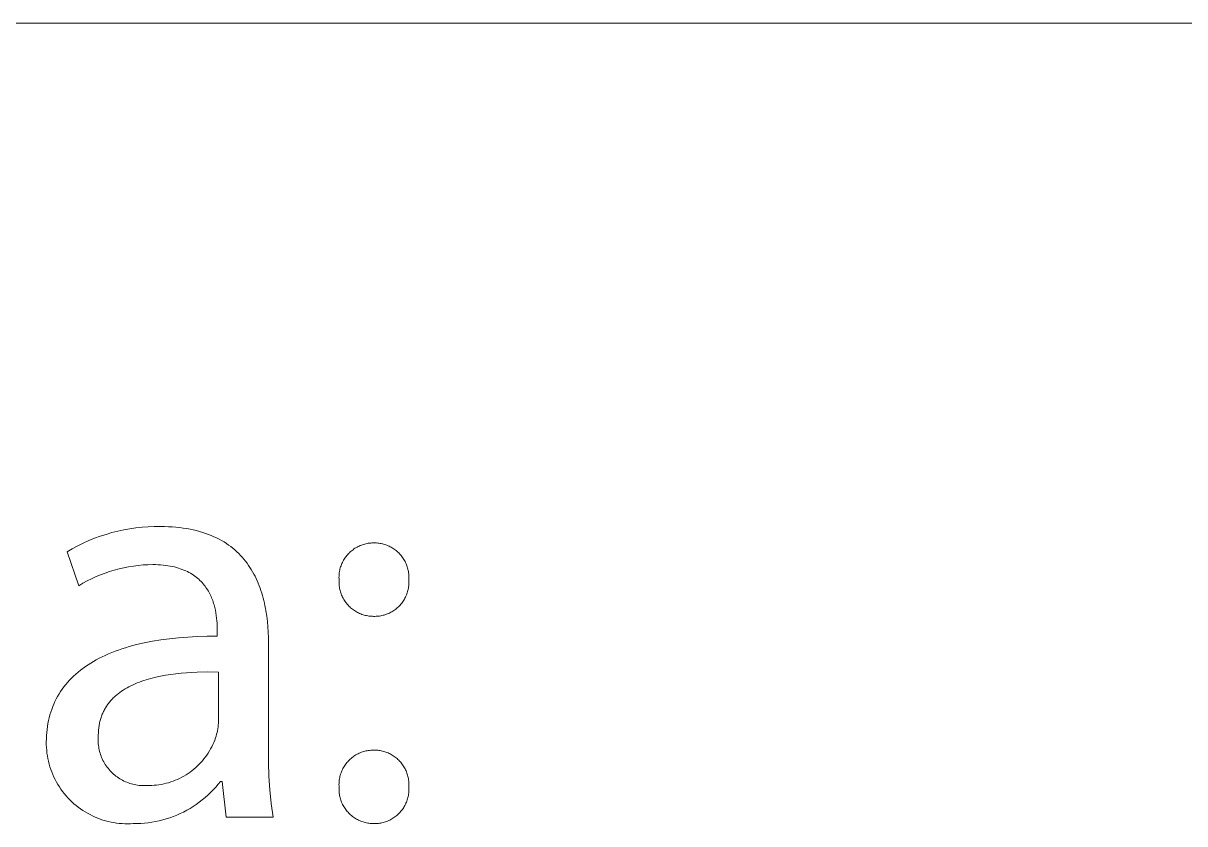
# Model space of a CAD drawing. Header units: millimetres. Extents: x -1246 to 2331, y -493 to 2006.
# Drawn here: x 2103.1 to 2173.9, y -241.8 to -192.9 of the extents above; entities that cross this region are included whole.
import ezdxf

# ---------------------------------------------------------------- set-up
doc = ezdxf.new("R2010")
doc.units = ezdxf.units.MM
doc.header["$MEASUREMENT"] = 0
doc.layers.add('Domyślny', color=7, linetype='Continuous', true_color=0x000000)

msp = doc.modelspace()

# ---------------------------------------------------------------- linework, layer by layer
at = {"layer": 'Domyślny', "color": 18, "lineweight": 15, "true_color": 0x000000}
for p, q in [((2015.086, -192.936), (2327.493, -192.936)), ((2109.592, -223.773), (2109.962, -223.72)), ((2109.962, -223.72), (2110.333, -223.679)), ((2110.333, -223.679), (2110.705, -223.652)), ((2110.705, -223.652), (2111.078, -223.637)), ((2111.078, -223.637), (2111.452, -223.636)), ((2111.452, -223.636), (2111.697, -223.638)), ((2111.697, -223.638), (2111.937, -223.646)), ((2111.937, -223.646), (2112.171, -223.659)), ((2112.171, -223.659), (2112.399, -223.677)), ((2112.399, -223.677), (2112.622, -223.7)), ((2112.622, -223.7), (2112.839, -223.728)), ((2112.839, -223.728), (2113.051, -223.76)), ((2107.088, -224.495), (2107.434, -224.355)), ((2107.434, -224.355), (2107.784, -224.227)), ((2107.784, -224.227), (2108.139, -224.112)), ((2108.139, -224.112), (2108.498, -224.008)), ((2108.498, -224.008), (2108.86, -223.917)), ((2108.86, -223.917), (2109.225, -223.839)), ((2109.225, -223.839), (2109.592, -223.773)), ((2113.051, -223.76), (2113.257, -223.798)), ((2113.257, -223.798), (2113.457, -223.839)), ((2113.457, -223.839), (2113.653, -223.886)), ((2113.653, -223.886), (2113.843, -223.937)), ((2113.843, -223.937), (2114.028, -223.992)), ((2114.028, -223.992), (2114.208, -224.051)), ((2114.208, -224.051), (2114.383, -224.115)), ((2114.383, -224.115), (2114.552, -224.182)), ((2114.552, -224.182), (2114.717, -224.254)), ((2114.717, -224.254), (2114.877, -224.33)), ((2114.877, -224.33), (2115.032, -224.409)), ((2115.032, -224.409), (2115.183, -224.492)), ((2105.758, -225.172), (2106.081, -224.986)), ((2106.081, -224.986), (2106.411, -224.811)), ((2106.411, -224.811), (2106.747, -224.647)), ((2106.747, -224.647), (2107.088, -224.495)), ((2115.183, -224.492), (2115.328, -224.579)), ((2115.328, -224.579), (2115.47, -224.67)), ((2115.47, -224.67), (2115.606, -224.764)), ((2115.606, -224.764), (2115.738, -224.861)), ((2115.738, -224.861), (2115.866, -224.962)), ((2115.866, -224.962), (2115.989, -225.066)), ((2115.989, -225.066), (2116.108, -225.173)), ((2123.022, -225.186), (2123.076, -225.138)), ((2123.076, -225.138), (2123.133, -225.092)), ((2123.133, -225.092), (2123.191, -225.047)), ((2123.191, -225.047), (2123.25, -225.005)), ((2123.25, -225.005), (2123.311, -224.965)), ((2123.311, -224.965), (2123.373, -224.927)), ((2123.373, -224.927), (2123.436, -224.891)), ((2123.436, -224.891), (2123.501, -224.857)), ((2123.501, -224.857), (2123.566, -224.826)), ((2123.566, -224.826), (2123.633, -224.797)), ((2123.633, -224.797), (2123.701, -224.77)), ((2123.701, -224.77), (2123.769, -224.745)), ((2123.769, -224.745), (2123.839, -224.723)), ((2123.839, -224.723), (2123.909, -224.703)), ((2123.909, -224.703), (2123.98, -224.686)), ((2123.98, -224.686), (2124.051, -224.671)), ((2124.051, -224.671), (2124.123, -224.659)), ((2124.123, -224.659), (2124.195, -224.649)), ((2124.195, -224.649), (2124.268, -224.642)), ((2124.268, -224.642), (2124.34, -224.637)), ((2124.34, -224.637), (2124.413, -224.635)), ((2124.413, -224.635), (2124.486, -224.635)), ((2124.486, -224.635), (2124.558, -224.636)), ((2124.558, -224.636), (2124.63, -224.639)), ((2124.63, -224.639), (2124.702, -224.645)), ((2124.702, -224.645), (2124.774, -224.654)), ((2124.774, -224.654), (2124.845, -224.664)), ((2124.845, -224.664), (2124.916, -224.678)), ((2124.916, -224.678), (2124.986, -224.693)), ((2124.986, -224.693), (2125.056, -224.711)), ((2125.056, -224.711), (2125.125, -224.732)), ((2125.125, -224.732), (2125.194, -224.755)), ((2125.194, -224.755), (2125.261, -224.78)), ((2125.261, -224.78), (2125.328, -224.807)), ((2125.328, -224.807), (2125.394, -224.837)), ((2125.394, -224.837), (2125.458, -224.869)), ((2125.458, -224.869), (2125.522, -224.903)), ((2125.522, -224.903), (2125.584, -224.939)), ((2125.584, -224.939), (2125.645, -224.978)), ((2125.645, -224.978), (2125.705, -225.018)), ((2125.705, -225.018), (2125.763, -225.06)), ((2125.763, -225.06), (2125.82, -225.105)), ((2125.82, -225.105), (2125.875, -225.151)), ((2125.875, -225.151), (2125.929, -225.199)), ((2106.472, -227.245), (2105.758, -225.172)), ((2116.108, -225.173), (2116.222, -225.283)), ((2116.222, -225.283), (2116.332, -225.396)), ((2116.332, -225.396), (2116.439, -225.512)), ((2116.439, -225.512), (2116.541, -225.631)), ((2116.541, -225.631), (2116.639, -225.752)), ((2116.639, -225.752), (2116.733, -225.877)), ((2116.733, -225.877), (2116.824, -226.003)), ((2122.516, -225.891), (2122.546, -225.825)), ((2122.546, -225.825), (2122.579, -225.76)), ((2122.579, -225.76), (2122.614, -225.696)), ((2122.614, -225.696), (2122.651, -225.634)), ((2122.651, -225.634), (2122.691, -225.572)), ((2122.691, -225.572), (2122.732, -225.513)), ((2122.732, -225.513), (2122.776, -225.454)), ((2122.776, -225.454), (2122.821, -225.397)), ((2122.821, -225.397), (2122.868, -225.342)), ((2122.868, -225.342), (2122.918, -225.288)), ((2122.918, -225.288), (2122.969, -225.236)), ((2122.969, -225.236), (2123.022, -225.186)), ((2125.929, -225.199), (2125.981, -225.25)), ((2125.981, -225.25), (2126.031, -225.301)), ((2126.031, -225.301), (2126.079, -225.355)), ((2126.079, -225.355), (2126.126, -225.41)), ((2126.126, -225.41), (2126.17, -225.467)), ((2126.17, -225.467), (2126.213, -225.525)), ((2126.213, -225.525), (2126.254, -225.584)), ((2126.254, -225.584), (2126.292, -225.645)), ((2126.292, -225.645), (2126.329, -225.707)), ((2126.329, -225.707), (2126.363, -225.771)), ((2126.363, -225.771), (2126.395, -225.835)), ((2126.395, -225.835), (2126.425, -225.901)), ((2107.798, -226.578), (2107.524, -226.693)), ((2108.076, -226.472), (2107.798, -226.578)), ((2108.357, -226.376), (2108.076, -226.472)), ((2108.641, -226.29), (2108.357, -226.376)), ((2108.928, -226.213), (2108.641, -226.29)), ((2109.218, -226.147), (2108.928, -226.213)), ((2109.509, -226.09), (2109.218, -226.147)), ((2109.803, -226.044), (2109.509, -226.09)), ((2110.098, -226.007), (2109.803, -226.044)), ((2110.393, -225.981), (2110.098, -226.007)), ((2110.69, -225.965), (2110.393, -225.981)), ((2110.987, -225.958), (2110.69, -225.965)), ((2111.151, -225.96), (2110.987, -225.958)), ((2111.31, -225.966), (2111.151, -225.96)), ((2111.464, -225.975), (2111.31, -225.966)), ((2111.614, -225.988), (2111.464, -225.975)), ((2111.76, -226.004), (2111.614, -225.988)), ((2111.902, -226.024), (2111.76, -226.004)), ((2112.039, -226.046), (2111.902, -226.024)), ((2112.172, -226.072), (2112.039, -226.046)), ((2112.301, -226.101), (2112.172, -226.072)), ((2112.426, -226.133), (2112.301, -226.101)), ((2112.547, -226.169), (2112.426, -226.133)), ((2112.664, -226.206), (2112.547, -226.169)), ((2112.777, -226.247), (2112.664, -226.206)), ((2112.886, -226.29), (2112.777, -226.247)), ((2112.992, -226.336), (2112.886, -226.29)), ((2113.094, -226.385), (2112.992, -226.336)), ((2113.192, -226.435), (2113.094, -226.385)), ((2113.287, -226.488), (2113.192, -226.435)), ((2113.379, -226.544), (2113.287, -226.488)), ((2113.467, -226.601), (2113.379, -226.544)), ((2116.824, -226.003), (2116.91, -226.133)), ((2116.91, -226.133), (2116.993, -226.264)), ((2116.993, -226.264), (2117.072, -226.398)), ((2117.072, -226.398), (2117.147, -226.534)), ((2117.147, -226.534), (2117.219, -226.672)), ((2122.342, -226.595), (2122.348, -226.523)), ((2122.348, -226.523), (2122.357, -226.45)), ((2122.357, -226.45), (2122.368, -226.378)), ((2122.368, -226.378), (2122.382, -226.307)), ((2122.382, -226.307), (2122.398, -226.236)), ((2122.398, -226.236), (2122.417, -226.165)), ((2122.417, -226.165), (2122.438, -226.096)), ((2122.438, -226.096), (2122.462, -226.027)), ((2122.462, -226.027), (2122.487, -225.959)), ((2122.487, -225.959), (2122.516, -225.891)), ((2126.425, -225.901), (2126.452, -225.968)), ((2126.452, -225.968), (2126.478, -226.035)), ((2126.478, -226.035), (2126.501, -226.103)), ((2126.501, -226.103), (2126.521, -226.173)), ((2126.521, -226.173), (2126.54, -226.242)), ((2126.54, -226.242), (2126.556, -226.313)), ((2126.556, -226.313), (2126.569, -226.384)), ((2126.569, -226.384), (2126.58, -226.455)), ((2126.58, -226.455), (2126.589, -226.526)), ((2126.589, -226.526), (2126.595, -226.598)), ((2106.728, -227.094), (2106.472, -227.245)), ((2106.989, -226.951), (2106.728, -227.094)), ((2107.254, -226.817), (2106.989, -226.951)), ((2107.524, -226.693), (2107.254, -226.817)), ((2113.551, -226.661), (2113.467, -226.601)), ((2113.633, -226.722), (2113.551, -226.661)), ((2113.711, -226.786), (2113.633, -226.722)), ((2113.786, -226.851), (2113.711, -226.786)), ((2113.858, -226.918), (2113.786, -226.851)), ((2113.926, -226.987), (2113.858, -226.918)), ((2113.992, -227.057), (2113.926, -226.987)), ((2114.055, -227.129), (2113.992, -227.057)), ((2114.115, -227.202), (2114.055, -227.129)), ((2114.173, -227.276), (2114.115, -227.202)), ((2114.227, -227.351), (2114.173, -227.276)), ((2117.219, -226.672), (2117.288, -226.813)), ((2117.288, -226.813), (2117.353, -226.955)), ((2117.353, -226.955), (2117.414, -227.099)), ((2117.414, -227.099), (2117.472, -227.245)), ((2117.472, -227.245), (2117.527, -227.393)), ((2122.337, -226.741), (2122.338, -226.668)), ((2122.338, -226.814), (2122.337, -226.741)), ((2122.338, -226.668), (2122.342, -226.595)), ((2122.342, -226.886), (2122.338, -226.814)), ((2122.338, -227.033), (2122.339, -226.96)), ((2122.34, -227.106), (2122.338, -227.033)), ((2122.339, -226.96), (2122.342, -226.886)), ((2122.344, -227.179), (2122.34, -227.106)), ((2122.351, -227.252), (2122.344, -227.179)), ((2122.361, -227.324), (2122.351, -227.252)), ((2126.588, -227.249), (2126.579, -227.321)), ((2126.594, -227.176), (2126.588, -227.249)), ((2126.598, -226.814), (2126.594, -226.886)), ((2126.594, -226.886), (2126.598, -226.959)), ((2126.598, -227.104), (2126.594, -227.176)), ((2126.595, -226.598), (2126.598, -226.67)), ((2126.598, -226.67), (2126.599, -226.742)), ((2126.599, -226.742), (2126.598, -226.814)), ((2126.598, -226.959), (2126.599, -227.031)), ((2126.599, -227.031), (2126.598, -227.104)), ((2114.279, -227.428), (2114.227, -227.351)), ((2114.329, -227.506), (2114.279, -227.428)), ((2114.376, -227.584), (2114.329, -227.506)), ((2114.42, -227.664), (2114.376, -227.584)), ((2114.462, -227.744), (2114.42, -227.664)), ((2114.502, -227.825), (2114.462, -227.744)), ((2114.539, -227.907), (2114.502, -227.825)), ((2114.574, -227.989), (2114.539, -227.907)), ((2114.607, -228.072), (2114.574, -227.989)), ((2117.527, -227.393), (2117.579, -227.542)), ((2117.579, -227.542), (2117.628, -227.693)), ((2117.628, -227.693), (2117.673, -227.845)), ((2117.673, -227.845), (2117.716, -227.999)), ((2117.716, -227.999), (2117.755, -228.153)), ((2122.373, -227.397), (2122.361, -227.324)), ((2122.387, -227.468), (2122.373, -227.397)), ((2122.404, -227.539), (2122.387, -227.468)), ((2122.424, -227.61), (2122.404, -227.539)), ((2122.446, -227.68), (2122.424, -227.61)), ((2122.47, -227.749), (2122.446, -227.68)), ((2122.497, -227.817), (2122.47, -227.749)), ((2122.526, -227.884), (2122.497, -227.817)), ((2122.557, -227.95), (2122.526, -227.884)), ((2122.591, -228.015), (2122.557, -227.95)), ((2126.389, -227.943), (2126.356, -228.007)), ((2126.419, -227.877), (2126.389, -227.943)), ((2126.448, -227.81), (2126.419, -227.877)), ((2126.474, -227.742), (2126.448, -227.81)), ((2126.497, -227.674), (2126.474, -227.742)), ((2126.518, -227.604), (2126.497, -227.674)), ((2126.537, -227.534), (2126.518, -227.604)), ((2126.554, -227.464), (2126.537, -227.534)), ((2126.567, -227.392), (2126.554, -227.464)), ((2126.579, -227.321), (2126.567, -227.392)), ((2114.638, -228.155), (2114.607, -228.072)), ((2114.667, -228.238), (2114.638, -228.155)), ((2114.694, -228.321), (2114.667, -228.238)), ((2114.719, -228.405), (2114.694, -228.321)), ((2114.742, -228.488), (2114.719, -228.405)), ((2114.764, -228.571), (2114.742, -228.488)), ((2114.783, -228.655), (2114.764, -228.571)), ((2114.801, -228.738), (2114.783, -228.655)), ((2117.755, -228.153), (2117.792, -228.31)), ((2117.792, -228.31), (2117.826, -228.467)), ((2117.826, -228.467), (2117.857, -228.625)), ((2117.857, -228.625), (2117.885, -228.784)), ((2122.627, -228.079), (2122.591, -228.015)), ((2122.665, -228.141), (2122.627, -228.079)), ((2122.705, -228.202), (2122.665, -228.141)), ((2122.748, -228.262), (2122.705, -228.202)), ((2122.792, -228.32), (2122.748, -228.262)), ((2122.839, -228.377), (2122.792, -228.32)), ((2122.887, -228.431), (2122.839, -228.377)), ((2122.938, -228.485), (2122.887, -228.431)), ((2122.99, -228.536), (2122.938, -228.485)), ((2123.044, -228.585), (2122.99, -228.536)), ((2123.099, -228.633), (2123.044, -228.585)), ((2123.156, -228.679), (2123.099, -228.633)), ((2123.215, -228.722), (2123.156, -228.679)), ((2125.801, -228.67), (2125.743, -228.714)), ((2125.857, -228.624), (2125.801, -228.67)), ((2125.912, -228.577), (2125.857, -228.624)), ((2125.965, -228.527), (2125.912, -228.577)), ((2126.016, -228.476), (2125.965, -228.527)), ((2126.066, -228.423), (2126.016, -228.476)), ((2126.113, -228.368), (2126.066, -228.423)), ((2126.159, -228.311), (2126.113, -228.368)), ((2126.202, -228.253), (2126.159, -228.311)), ((2126.244, -228.194), (2126.202, -228.253)), ((2126.283, -228.133), (2126.244, -228.194)), ((2126.321, -228.071), (2126.283, -228.133)), ((2126.356, -228.007), (2126.321, -228.071)), ((2114.833, -228.902), (2114.801, -228.738)), ((2114.859, -229.065), (2114.833, -228.902)), ((2114.879, -229.225), (2114.859, -229.065)), ((2114.894, -229.382), (2114.879, -229.225)), ((2114.906, -229.535), (2114.894, -229.382)), ((2117.885, -228.784), (2117.935, -229.105)), ((2117.935, -229.105), (2117.974, -229.428)), ((2123.275, -228.764), (2123.215, -228.722)), ((2123.337, -228.803), (2123.275, -228.764)), ((2123.4, -228.84), (2123.337, -228.803)), ((2123.464, -228.875), (2123.4, -228.84)), ((2123.53, -228.908), (2123.464, -228.875)), ((2123.596, -228.939), (2123.53, -228.908)), ((2123.664, -228.967), (2123.596, -228.939)), ((2123.732, -228.993), (2123.664, -228.967)), ((2123.802, -229.016), (2123.732, -228.993)), ((2123.872, -229.037), (2123.802, -229.016)), ((2123.943, -229.055), (2123.872, -229.037)), ((2124.014, -229.071), (2123.943, -229.055)), ((2124.086, -229.085), (2124.014, -229.071)), ((2124.158, -229.096), (2124.086, -229.085)), ((2124.231, -229.104), (2124.158, -229.096)), ((2124.304, -229.11), (2124.231, -229.104)), ((2124.377, -229.113), (2124.304, -229.11)), ((2124.45, -229.114), (2124.377, -229.113)), ((2124.523, -229.115), (2124.45, -229.114)), ((2124.595, -229.113), (2124.523, -229.115)), ((2124.668, -229.109), (2124.595, -229.113)), ((2124.74, -229.103), (2124.668, -229.109)), ((2124.812, -229.094), (2124.74, -229.103)), ((2124.884, -229.082), (2124.812, -229.094)), ((2124.955, -229.068), (2124.884, -229.082)), ((2125.025, -229.051), (2124.955, -229.068)), ((2125.095, -229.032), (2125.025, -229.051)), ((2125.165, -229.011), (2125.095, -229.032)), ((2125.233, -228.987), (2125.165, -229.011)), ((2125.301, -228.961), (2125.233, -228.987)), ((2125.368, -228.932), (2125.301, -228.961)), ((2125.433, -228.901), (2125.368, -228.932)), ((2125.498, -228.868), (2125.433, -228.901)), ((2125.561, -228.833), (2125.498, -228.868)), ((2125.623, -228.795), (2125.561, -228.833)), ((2125.684, -228.756), (2125.623, -228.795)), ((2125.743, -228.714), (2125.684, -228.756)), ((2114.913, -229.682), (2114.906, -229.535)), ((2114.917, -229.825), (2114.913, -229.682)), ((2114.918, -229.961), (2114.917, -229.825)), ((2114.918, -230.33), (2114.918, -229.961)), ((2117.974, -229.428), (2118.003, -229.754)), ((2118.003, -229.754), (2118.023, -230.08)), ((2118.023, -230.08), (2118.035, -230.408)), ((2109.996, -230.839), (2110.47, -230.729)), ((2110.47, -230.729), (2110.963, -230.632)), ((2110.963, -230.632), (2111.475, -230.549)), ((2111.475, -230.549), (2112.004, -230.479)), ((2112.004, -230.479), (2112.552, -230.422)), ((2112.552, -230.422), (2113.117, -230.379)), ((2113.117, -230.379), (2113.7, -230.349)), ((2113.7, -230.349), (2114.3, -230.333)), ((2114.3, -230.333), (2114.918, -230.33)), ((2118.035, -230.408), (2118.039, -230.735)), ((2118.039, -230.735), (2118.039, -237.204)), ((2107.903, -231.581), (2108.091, -231.493)), ((2108.091, -231.493), (2108.284, -231.407)), ((2108.284, -231.407), (2108.481, -231.325)), ((2108.481, -231.325), (2108.683, -231.246)), ((2108.683, -231.246), (2108.89, -231.17)), ((2108.89, -231.17), (2109.102, -231.097)), ((2109.102, -231.097), (2109.318, -231.028)), ((2109.318, -231.028), (2109.539, -230.962)), ((2109.539, -230.962), (2109.765, -230.899)), ((2109.765, -230.899), (2109.996, -230.839)), ((2106.725, -232.288), (2106.878, -232.178)), ((2106.878, -232.178), (2107.037, -232.071)), ((2107.037, -232.071), (2107.201, -231.967)), ((2107.201, -231.967), (2107.369, -231.866)), ((2107.369, -231.866), (2107.542, -231.768)), ((2107.542, -231.768), (2107.72, -231.673)), ((2107.72, -231.673), (2107.903, -231.581)), ((2105.907, -233.014), (2106.031, -232.886)), ((2106.031, -232.886), (2106.16, -232.76)), ((2106.16, -232.76), (2106.293, -232.638)), ((2106.293, -232.638), (2106.432, -232.518)), ((2106.432, -232.518), (2106.576, -232.402)), ((2106.576, -232.402), (2106.725, -232.288)), ((2110.727, -232.942), (2110.585, -232.984)), ((2110.871, -232.902), (2110.727, -232.942)), ((2111.164, -232.829), (2110.871, -232.902)), ((2111.464, -232.764), (2111.164, -232.829)), ((2111.77, -232.708), (2111.464, -232.764)), ((2112.082, -232.659), (2111.77, -232.708)), ((2112.398, -232.618), (2112.082, -232.659)), ((2112.717, -232.584), (2112.398, -232.618)), ((2113.04, -232.556), (2112.717, -232.584)), ((2113.364, -232.535), (2113.04, -232.556)), ((2113.69, -232.52), (2113.364, -232.535)), ((2114.342, -232.505), (2113.69, -232.52)), ((2114.99, -232.51), (2114.342, -232.505)), ((2114.99, -235.524), (2114.99, -232.51)), ((2105.365, -233.701), (2105.463, -233.558)), ((2105.463, -233.558), (2105.567, -233.418)), ((2105.567, -233.418), (2105.675, -233.28)), ((2105.675, -233.28), (2105.789, -233.146)), ((2105.789, -233.146), (2105.907, -233.014)), ((2109.187, -233.61), (2109.077, -233.683)), ((2109.3, -233.54), (2109.187, -233.61)), ((2109.416, -233.473), (2109.3, -233.54)), ((2109.535, -233.408), (2109.416, -233.473)), ((2109.657, -233.346), (2109.535, -233.408)), ((2109.782, -233.287), (2109.657, -233.346)), ((2109.91, -233.23), (2109.782, -233.287)), ((2110.04, -233.176), (2109.91, -233.23)), ((2110.173, -233.124), (2110.04, -233.176)), ((2110.308, -233.075), (2110.173, -233.124)), ((2110.446, -233.028), (2110.308, -233.075)), ((2110.585, -232.984), (2110.446, -233.028)), ((2104.951, -234.462), (2105.024, -234.304)), ((2105.024, -234.304), (2105.101, -234.149)), ((2105.101, -234.149), (2105.184, -233.997)), ((2105.184, -233.997), (2105.272, -233.848)), ((2105.272, -233.848), (2105.365, -233.701)), ((2108.366, -234.326), (2108.326, -234.375)), ((2108.406, -234.277), (2108.366, -234.326)), ((2108.448, -234.23), (2108.406, -234.277)), ((2108.491, -234.183), (2108.448, -234.23)), ((2108.535, -234.137), (2108.491, -234.183)), ((2108.58, -234.092), (2108.535, -234.137)), ((2108.625, -234.048), (2108.58, -234.092)), ((2108.672, -234.004), (2108.625, -234.048)), ((2108.719, -233.962), (2108.672, -234.004)), ((2108.768, -233.92), (2108.719, -233.962)), ((2108.817, -233.878), (2108.768, -233.92)), ((2108.867, -233.838), (2108.817, -233.878)), ((2108.971, -233.759), (2108.867, -233.838)), ((2109.077, -233.683), (2108.971, -233.759)), ((2104.715, -235.123), (2104.766, -234.954)), ((2104.766, -234.954), (2104.823, -234.787)), ((2104.823, -234.787), (2104.884, -234.623)), ((2104.884, -234.623), (2104.951, -234.462)), ((2107.932, -235.028), (2107.907, -235.088)), ((2107.959, -234.969), (2107.932, -235.028)), ((2107.987, -234.911), (2107.959, -234.969)), ((2108.016, -234.853), (2107.987, -234.911)), ((2108.046, -234.797), (2108.016, -234.853)), ((2108.077, -234.741), (2108.046, -234.797)), ((2108.109, -234.686), (2108.077, -234.741)), ((2108.143, -234.632), (2108.109, -234.686)), ((2108.177, -234.579), (2108.143, -234.632)), ((2108.213, -234.527), (2108.177, -234.579)), ((2108.249, -234.475), (2108.213, -234.527)), ((2108.287, -234.424), (2108.249, -234.475)), ((2108.326, -234.375), (2108.287, -234.424)), ((2104.563, -235.829), (2104.593, -235.648)), ((2104.593, -235.648), (2104.628, -235.47)), ((2104.628, -235.47), (2104.669, -235.295)), ((2104.669, -235.295), (2104.715, -235.123)), ((2107.72, -235.739), (2107.708, -235.809)), ((2107.733, -235.67), (2107.72, -235.739)), ((2107.747, -235.602), (2107.733, -235.67)), ((2107.763, -235.534), (2107.747, -235.602)), ((2107.78, -235.468), (2107.763, -235.534)), ((2107.798, -235.402), (2107.78, -235.468)), ((2107.817, -235.338), (2107.798, -235.402)), ((2107.838, -235.274), (2107.817, -235.338)), ((2107.86, -235.211), (2107.838, -235.274)), ((2107.883, -235.149), (2107.86, -235.211)), ((2107.907, -235.088), (2107.883, -235.149)), ((2114.965, -235.863), (2114.977, -235.75)), ((2114.977, -235.75), (2114.985, -235.637)), ((2114.985, -235.637), (2114.99, -235.524)), ((2104.498, -236.58), (2104.506, -236.388)), ((2104.506, -236.388), (2104.52, -236.199)), ((2104.52, -236.199), (2104.539, -236.013)), ((2104.539, -236.013), (2104.563, -235.829)), ((2107.664, -236.405), (2107.657, -236.501)), ((2107.667, -236.25), (2107.664, -236.327)), ((2107.664, -236.327), (2107.664, -236.405)), ((2107.67, -236.175), (2107.667, -236.25)), ((2107.675, -236.1), (2107.67, -236.175)), ((2107.681, -236.025), (2107.675, -236.1)), ((2107.689, -235.952), (2107.681, -236.025)), ((2107.698, -235.88), (2107.689, -235.952)), ((2107.708, -235.809), (2107.698, -235.88)), ((2114.811, -236.525), (2114.846, -236.417)), ((2114.846, -236.417), (2114.877, -236.308)), ((2114.877, -236.308), (2114.905, -236.198)), ((2114.905, -236.198), (2114.929, -236.087)), ((2114.929, -236.087), (2114.949, -235.975)), ((2114.949, -235.975), (2114.965, -235.863)), ((2104.495, -236.775), (2104.498, -236.58)), ((2104.496, -236.945), (2104.495, -236.775)), ((2104.504, -237.115), (2104.496, -236.945)), ((2104.517, -237.285), (2104.504, -237.115)), ((2107.657, -236.501), (2107.654, -236.598)), ((2107.654, -236.598), (2107.654, -236.694)), ((2107.654, -236.694), (2107.657, -236.79)), ((2107.657, -236.79), (2107.663, -236.886)), ((2107.663, -236.886), (2107.673, -236.982)), ((2107.673, -236.982), (2107.687, -237.077)), ((2107.687, -237.077), (2107.703, -237.172)), ((2107.703, -237.172), (2107.723, -237.266)), ((2114.44, -237.324), (2114.513, -237.197)), ((2114.513, -237.197), (2114.582, -237.066)), ((2114.582, -237.066), (2114.646, -236.934)), ((2114.646, -236.934), (2114.706, -236.799)), ((2114.706, -236.799), (2114.761, -236.663)), ((2114.761, -236.663), (2114.811, -236.525)), ((2118.039, -237.204), (2118.039, -238.038)), ((2104.536, -237.454), (2104.517, -237.285)), ((2104.56, -237.622), (2104.536, -237.454)), ((2104.591, -237.79), (2104.56, -237.622)), ((2104.627, -237.956), (2104.591, -237.79)), ((2107.723, -237.266), (2107.746, -237.359)), ((2107.746, -237.359), (2107.772, -237.452)), ((2107.772, -237.452), (2107.801, -237.544)), ((2107.801, -237.544), (2107.834, -237.634)), ((2107.834, -237.634), (2107.869, -237.724)), ((2107.869, -237.724), (2107.908, -237.812)), ((2107.908, -237.812), (2107.95, -237.898)), ((2107.95, -237.898), (2107.994, -237.984)), ((2114.012, -237.922), (2114.105, -237.809)), ((2114.105, -237.809), (2114.195, -237.692)), ((2114.195, -237.692), (2114.281, -237.572)), ((2114.281, -237.572), (2114.363, -237.45)), ((2114.363, -237.45), (2114.44, -237.324)), ((2122.918, -237.927), (2122.969, -237.875)), ((2122.969, -237.875), (2123.022, -237.825)), ((2123.022, -237.825), (2123.076, -237.777)), ((2123.076, -237.777), (2123.133, -237.731)), ((2123.133, -237.731), (2123.191, -237.686)), ((2123.191, -237.686), (2123.25, -237.644)), ((2123.25, -237.644), (2123.311, -237.604)), ((2123.311, -237.604), (2123.373, -237.566)), ((2123.373, -237.566), (2123.436, -237.53)), ((2123.436, -237.53), (2123.501, -237.496)), ((2123.501, -237.496), (2123.566, -237.464)), ((2123.566, -237.464), (2123.633, -237.435)), ((2123.633, -237.435), (2123.701, -237.408)), ((2123.701, -237.408), (2123.769, -237.384)), ((2123.769, -237.384), (2123.839, -237.362)), ((2123.839, -237.362), (2123.909, -237.342)), ((2123.909, -237.342), (2123.98, -237.325)), ((2123.98, -237.325), (2124.051, -237.31)), ((2124.051, -237.31), (2124.123, -237.298)), ((2124.123, -237.298), (2124.195, -237.288)), ((2124.195, -237.288), (2124.268, -237.281)), ((2124.268, -237.281), (2124.34, -237.276)), ((2124.34, -237.276), (2124.413, -237.274)), ((2124.413, -237.274), (2124.486, -237.274)), ((2124.486, -237.274), (2124.558, -237.275)), ((2124.558, -237.275), (2124.63, -237.278)), ((2124.63, -237.278), (2124.702, -237.284)), ((2124.702, -237.284), (2124.774, -237.292)), ((2124.774, -237.292), (2124.845, -237.303)), ((2124.845, -237.303), (2124.916, -237.316)), ((2124.916, -237.316), (2124.986, -237.332)), ((2124.986, -237.332), (2125.056, -237.35)), ((2125.056, -237.35), (2125.125, -237.371)), ((2125.125, -237.371), (2125.194, -237.393)), ((2125.194, -237.393), (2125.261, -237.419)), ((2125.261, -237.419), (2125.328, -237.446)), ((2125.328, -237.446), (2125.394, -237.476)), ((2125.394, -237.476), (2125.458, -237.508)), ((2125.458, -237.508), (2125.522, -237.542)), ((2125.522, -237.542), (2125.584, -237.578)), ((2125.584, -237.578), (2125.645, -237.616)), ((2125.645, -237.616), (2125.705, -237.657)), ((2125.705, -237.657), (2125.763, -237.699)), ((2125.763, -237.699), (2125.82, -237.744)), ((2125.82, -237.744), (2125.875, -237.79)), ((2125.875, -237.79), (2125.929, -237.838)), ((2125.929, -237.838), (2125.981, -237.888)), ((2125.981, -237.888), (2126.031, -237.94)), ((2104.669, -238.121), (2104.627, -237.956)), ((2104.717, -238.284), (2104.669, -238.121)), ((2104.77, -238.446), (2104.717, -238.284)), ((2104.829, -238.606), (2104.77, -238.446)), ((2104.893, -238.763), (2104.829, -238.606)), ((2107.994, -237.984), (2108.042, -238.067)), ((2108.042, -238.067), (2108.092, -238.149)), ((2108.092, -238.149), (2108.145, -238.23)), ((2108.145, -238.23), (2108.201, -238.308)), ((2108.201, -238.308), (2108.26, -238.384)), ((2108.26, -238.384), (2108.321, -238.458)), ((2108.321, -238.458), (2108.385, -238.531)), ((2108.385, -238.531), (2108.451, -238.6)), ((2108.451, -238.6), (2108.519, -238.668)), ((2113.134, -238.702), (2113.255, -238.618)), ((2113.255, -238.618), (2113.373, -238.53)), ((2113.373, -238.53), (2113.488, -238.438)), ((2113.488, -238.438), (2113.6, -238.342)), ((2113.6, -238.342), (2113.708, -238.242)), ((2113.708, -238.242), (2113.813, -238.139)), ((2113.813, -238.139), (2113.914, -238.032)), ((2113.914, -238.032), (2114.012, -237.922)), ((2118.039, -238.038), (2118.068, -238.872)), ((2122.462, -238.665), (2122.487, -238.597)), ((2122.487, -238.597), (2122.516, -238.53)), ((2122.516, -238.53), (2122.546, -238.464)), ((2122.546, -238.464), (2122.579, -238.399)), ((2122.579, -238.399), (2122.614, -238.335)), ((2122.614, -238.335), (2122.651, -238.272)), ((2122.651, -238.272), (2122.691, -238.211)), ((2122.691, -238.211), (2122.732, -238.151)), ((2122.732, -238.151), (2122.776, -238.093)), ((2122.776, -238.093), (2122.821, -238.036)), ((2122.821, -238.036), (2122.868, -237.981)), ((2122.868, -237.981), (2122.918, -237.927)), ((2126.031, -237.94), (2126.079, -237.994)), ((2126.079, -237.994), (2126.126, -238.049)), ((2126.126, -238.049), (2126.17, -238.105)), ((2126.17, -238.105), (2126.213, -238.163)), ((2126.213, -238.163), (2126.254, -238.223)), ((2126.254, -238.223), (2126.292, -238.284)), ((2126.292, -238.284), (2126.329, -238.346)), ((2126.329, -238.346), (2126.363, -238.41)), ((2126.363, -238.41), (2126.395, -238.474)), ((2126.395, -238.474), (2126.425, -238.54)), ((2126.425, -238.54), (2126.452, -238.606)), ((2126.452, -238.606), (2126.478, -238.674)), ((2104.962, -238.919), (2104.893, -238.763)), ((2105.037, -239.072), (2104.962, -238.919)), ((2105.117, -239.222), (2105.037, -239.072)), ((2105.202, -239.369), (2105.117, -239.222)), ((2108.519, -238.668), (2108.59, -238.733)), ((2108.59, -238.733), (2108.663, -238.796)), ((2108.663, -238.796), (2108.738, -238.856)), ((2108.738, -238.856), (2108.816, -238.913)), ((2108.816, -238.913), (2108.895, -238.968)), ((2108.895, -238.968), (2108.976, -239.02)), ((2108.976, -239.02), (2109.058, -239.069)), ((2109.058, -239.069), (2109.143, -239.116)), ((2109.143, -239.116), (2109.229, -239.159)), ((2109.229, -239.159), (2109.316, -239.199)), ((2109.316, -239.199), (2109.405, -239.237)), ((2109.405, -239.237), (2109.495, -239.271)), ((2109.495, -239.271), (2109.586, -239.302)), ((2109.586, -239.302), (2109.678, -239.33)), ((2109.678, -239.33), (2109.771, -239.355)), ((2111.653, -239.333), (2111.796, -239.299)), ((2111.796, -239.299), (2111.939, -239.261)), ((2111.939, -239.261), (2112.079, -239.217)), ((2112.079, -239.217), (2112.218, -239.169)), ((2112.218, -239.169), (2112.356, -239.116)), ((2112.356, -239.116), (2112.491, -239.058)), ((2112.491, -239.058), (2112.624, -238.996)), ((2112.624, -238.996), (2112.756, -238.929)), ((2112.756, -238.929), (2112.884, -238.858)), ((2112.884, -238.858), (2113.011, -238.782)), ((2113.011, -238.782), (2113.134, -238.702)), ((2115.109, -239.181), (2114.968, -239.359)), ((2115.216, -239.181), (2115.109, -239.181)), ((2115.454, -241.361), (2115.216, -239.181)), ((2118.068, -238.872), (2118.125, -239.704)), ((2122.337, -239.38), (2122.338, -239.307)), ((2122.338, -239.307), (2122.342, -239.234)), ((2122.342, -239.234), (2122.348, -239.161)), ((2122.348, -239.161), (2122.357, -239.089)), ((2122.357, -239.089), (2122.368, -239.017)), ((2122.368, -239.017), (2122.382, -238.946)), ((2122.382, -238.946), (2122.398, -238.875)), ((2122.398, -238.875), (2122.417, -238.804)), ((2122.417, -238.804), (2122.438, -238.734)), ((2122.438, -238.734), (2122.462, -238.665)), ((2126.478, -238.674), (2126.501, -238.742)), ((2126.501, -238.742), (2126.521, -238.811)), ((2126.521, -238.811), (2126.54, -238.881)), ((2126.54, -238.881), (2126.556, -238.951)), ((2126.556, -238.951), (2126.569, -239.022)), ((2126.569, -239.022), (2126.58, -239.094)), ((2126.58, -239.094), (2126.589, -239.165)), ((2126.589, -239.165), (2126.595, -239.237)), ((2126.595, -239.237), (2126.598, -239.309)), ((2126.598, -239.309), (2126.599, -239.381)), ((2105.293, -239.513), (2105.202, -239.369)), ((2105.388, -239.655), (2105.293, -239.513)), ((2105.488, -239.792), (2105.388, -239.655)), ((2105.592, -239.927), (2105.488, -239.792)), ((2105.701, -240.057), (2105.592, -239.927)), ((2109.771, -239.355), (2109.864, -239.377)), ((2109.864, -239.377), (2109.959, -239.395)), ((2109.959, -239.395), (2110.054, -239.41)), ((2110.054, -239.41), (2110.149, -239.422)), ((2110.149, -239.422), (2110.245, -239.43)), ((2110.245, -239.43), (2110.341, -239.435)), ((2110.341, -239.435), (2110.437, -239.437)), ((2110.437, -239.437), (2110.534, -239.436)), ((2110.534, -239.436), (2110.63, -239.431)), ((2110.63, -239.431), (2110.777, -239.432)), ((2110.777, -239.432), (2110.924, -239.428)), ((2110.924, -239.428), (2111.071, -239.419)), ((2111.071, -239.419), (2111.218, -239.405)), ((2111.218, -239.405), (2111.364, -239.386)), ((2111.364, -239.386), (2111.509, -239.362)), ((2111.509, -239.362), (2111.653, -239.333)), ((2114.346, -240.019), (2114.177, -240.17)), ((2114.51, -239.862), (2114.346, -240.019)), ((2114.669, -239.7), (2114.51, -239.862)), ((2114.821, -239.532), (2114.669, -239.7)), ((2114.968, -239.359), (2114.821, -239.532)), ((2118.125, -239.704), (2118.211, -240.534)), ((2122.338, -239.452), (2122.337, -239.38)), ((2122.342, -239.525), (2122.338, -239.452)), ((2122.338, -239.671), (2122.339, -239.598)), ((2122.34, -239.744), (2122.338, -239.671)), ((2122.339, -239.598), (2122.342, -239.525)), ((2122.345, -239.817), (2122.34, -239.744)), ((2122.352, -239.89), (2122.345, -239.817)), ((2122.362, -239.963), (2122.352, -239.89)), ((2122.374, -240.035), (2122.362, -239.963)), ((2122.389, -240.106), (2122.374, -240.035)), ((2126.566, -240.031), (2126.552, -240.102)), ((2126.578, -239.959), (2126.566, -240.031)), ((2126.587, -239.887), (2126.578, -239.959)), ((2126.593, -239.815), (2126.587, -239.887)), ((2126.597, -239.743), (2126.593, -239.815)), ((2126.598, -239.453), (2126.594, -239.525)), ((2126.594, -239.525), (2126.598, -239.598)), ((2126.599, -239.67), (2126.597, -239.743)), ((2126.599, -239.381), (2126.598, -239.453)), ((2126.598, -239.598), (2126.599, -239.67)), ((2105.815, -240.184), (2105.701, -240.057)), ((2105.933, -240.307), (2105.815, -240.184)), ((2106.055, -240.425), (2105.933, -240.307)), ((2106.181, -240.54), (2106.055, -240.425)), ((2106.311, -240.65), (2106.181, -240.54)), ((2106.444, -240.755), (2106.311, -240.65)), ((2113.451, -240.712), (2113.258, -240.832)), ((2113.639, -240.586), (2113.451, -240.712)), ((2113.823, -240.454), (2113.639, -240.586)), ((2114.003, -240.315), (2113.823, -240.454)), ((2114.177, -240.17), (2114.003, -240.315)), ((2118.211, -240.534), (2118.325, -241.361)), ((2122.406, -240.177), (2122.389, -240.106)), ((2122.426, -240.248), (2122.406, -240.177)), ((2122.448, -240.317), (2122.426, -240.248)), ((2122.472, -240.386), (2122.448, -240.317)), ((2122.499, -240.454), (2122.472, -240.386)), ((2122.528, -240.521), (2122.499, -240.454)), ((2122.56, -240.587), (2122.528, -240.521)), ((2122.593, -240.652), (2122.56, -240.587)), ((2122.629, -240.716), (2122.593, -240.652)), ((2122.667, -240.778), (2122.629, -240.716)), ((2126.318, -240.708), (2126.281, -240.77)), ((2126.354, -240.644), (2126.318, -240.708)), ((2126.386, -240.58), (2126.354, -240.644)), ((2126.417, -240.514), (2126.386, -240.58)), ((2126.446, -240.448), (2126.417, -240.514)), ((2126.472, -240.38), (2126.446, -240.448)), ((2126.495, -240.311), (2126.472, -240.38)), ((2126.517, -240.242), (2126.495, -240.311)), ((2126.536, -240.172), (2126.517, -240.242)), ((2126.552, -240.102), (2126.536, -240.172)), ((2106.582, -240.856), (2106.444, -240.755)), ((2106.722, -240.952), (2106.582, -240.856)), ((2106.866, -241.043), (2106.722, -240.952)), ((2107.013, -241.129), (2106.866, -241.043)), ((2107.162, -241.21), (2107.013, -241.129)), ((2107.315, -241.286), (2107.162, -241.21)), ((2107.47, -241.357), (2107.315, -241.286)), ((2107.627, -241.422), (2107.47, -241.357)), ((2107.786, -241.481), (2107.627, -241.422)), ((2112.025, -241.403), (2111.81, -241.472)), ((2112.239, -241.326), (2112.025, -241.403)), ((2112.449, -241.241), (2112.239, -241.326)), ((2112.657, -241.149), (2112.449, -241.241)), ((2112.861, -241.051), (2112.657, -241.149)), ((2113.061, -240.945), (2112.861, -241.051)), ((2113.258, -240.832), (2113.061, -240.945)), ((2118.325, -241.361), (2115.454, -241.361)), ((2122.708, -240.839), (2122.667, -240.778)), ((2122.75, -240.899), (2122.708, -240.839)), ((2122.795, -240.957), (2122.75, -240.899)), ((2122.841, -241.013), (2122.795, -240.957)), ((2122.889, -241.068), (2122.841, -241.013)), ((2122.94, -241.121), (2122.889, -241.068)), ((2122.992, -241.172), (2122.94, -241.121)), ((2123.046, -241.222), (2122.992, -241.172)), ((2123.101, -241.27), (2123.046, -241.222)), ((2123.158, -241.315), (2123.101, -241.27)), ((2123.217, -241.359), (2123.158, -241.315)), ((2123.277, -241.4), (2123.217, -241.359)), ((2123.339, -241.44), (2123.277, -241.4)), ((2123.402, -241.477), (2123.339, -241.44)), ((2125.622, -241.432), (2125.56, -241.469)), ((2125.682, -241.392), (2125.622, -241.432)), ((2125.741, -241.35), (2125.682, -241.392)), ((2125.799, -241.307), (2125.741, -241.35)), ((2125.855, -241.261), (2125.799, -241.307)), ((2125.91, -241.213), (2125.855, -241.261)), ((2125.963, -241.164), (2125.91, -241.213)), ((2126.014, -241.112), (2125.963, -241.164)), ((2126.063, -241.059), (2126.014, -241.112)), ((2126.111, -241.004), (2126.063, -241.059)), ((2126.156, -240.948), (2126.111, -241.004)), ((2126.2, -240.89), (2126.156, -240.948)), ((2126.242, -240.831), (2126.2, -240.89)), ((2126.281, -240.77), (2126.242, -240.831)), ((2107.948, -241.536), (2107.786, -241.481)), ((2108.111, -241.584), (2107.948, -241.536)), ((2108.275, -241.627), (2108.111, -241.584)), ((2108.442, -241.664), (2108.275, -241.627)), ((2108.609, -241.696), (2108.442, -241.664)), ((2108.777, -241.722), (2108.609, -241.696)), ((2108.946, -241.742), (2108.777, -241.722)), ((2109.116, -241.756), (2108.946, -241.742)), ((2109.286, -241.764), (2109.116, -241.756)), ((2109.456, -241.767), (2109.286, -241.764)), ((2109.626, -241.763), (2109.456, -241.767)), ((2109.796, -241.754), (2109.626, -241.763)), ((2110.023, -241.754), (2109.796, -241.754)), ((2110.249, -241.746), (2110.023, -241.754)), ((2110.476, -241.73), (2110.249, -241.746)), ((2110.701, -241.707), (2110.476, -241.73)), ((2110.926, -241.675), (2110.701, -241.707)), ((2111.149, -241.636), (2110.926, -241.675)), ((2111.371, -241.589), (2111.149, -241.636)), ((2111.591, -241.535), (2111.371, -241.589)), ((2111.81, -241.472), (2111.591, -241.535)), ((2123.466, -241.512), (2123.402, -241.477)), ((2123.531, -241.545), (2123.466, -241.512)), ((2123.597, -241.575), (2123.531, -241.545)), ((2123.665, -241.604), (2123.597, -241.575)), ((2123.733, -241.629), (2123.665, -241.604)), ((2123.803, -241.653), (2123.733, -241.629)), ((2123.873, -241.674), (2123.803, -241.653)), ((2123.943, -241.693), (2123.873, -241.674)), ((2124.015, -241.709), (2123.943, -241.693)), ((2124.086, -241.722), (2124.015, -241.709)), ((2124.159, -241.733), (2124.086, -241.722)), ((2124.231, -241.742), (2124.159, -241.733)), ((2124.304, -241.748), (2124.231, -241.742)), ((2124.377, -241.752), (2124.304, -241.748)), ((2124.45, -241.753), (2124.377, -241.752)), ((2124.523, -241.753), (2124.45, -241.753)), ((2124.595, -241.752), (2124.523, -241.753)), ((2124.668, -241.747), (2124.595, -241.752)), ((2124.74, -241.741), (2124.668, -241.747)), ((2124.812, -241.731), (2124.74, -241.741)), ((2124.883, -241.719), (2124.812, -241.731)), ((2124.954, -241.705), (2124.883, -241.719)), ((2125.025, -241.688), (2124.954, -241.705)), ((2125.095, -241.669), (2125.025, -241.688)), ((2125.164, -241.648), (2125.095, -241.669)), ((2125.232, -241.624), (2125.164, -241.648)), ((2125.3, -241.597), (2125.232, -241.624)), ((2125.366, -241.569), (2125.3, -241.597)), ((2125.432, -241.538), (2125.366, -241.569)), ((2125.496, -241.505), (2125.432, -241.538)), ((2125.56, -241.469), (2125.496, -241.505))]:
    msp.add_line(p, q, dxfattribs=at)

doc.saveas('drawing.dxf')
